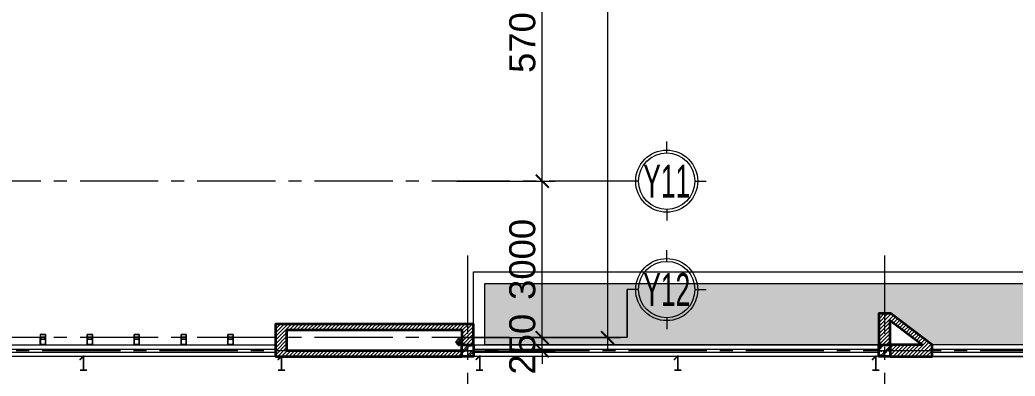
# Model space of a CAD drawing. Header units: millimetres. Extents: x 18326 to 214271, y -298828 to -198730.
# Drawn here: x 136505 to 155601, y -260066 to -253240 of the extents above; entities that cross this region are included whole.
import ezdxf
from ezdxf.enums import TextEntityAlignment as Align

# ---------------------------------------------------------------- set-up
doc = ezdxf.new("R2010")
doc.units = ezdxf.units.MM
doc.header["$LTSCALE"] = 20
doc.header["$MEASUREMENT"] = 0
doc.linetypes.add('CENTER2', pattern=[1.125, 0.75, -0.125, 0.125, -0.125])
doc.linetypes.add('xref LC GK$0$CENTER2', pattern=[1.125, 0.75, -0.125, 0.125, -0.125])
doc.layers.get('0').update_dxf_attribs({"lineweight": 0})
doc.layers.get('Defpoints').update_dxf_attribs({"color": 1, "lineweight": 25})
doc.layers.add('CDC-E-Note', color=3, linetype='Continuous')
for name, color, linetype, lineweight in [('KV-Cay xanh', 78, 'Continuous', 5), ('KV-Dim', 14, 'Continuous', 9), ('KV-Ky hieu', 30, 'Continuous', 0), ('KV-Net thay 1', 9, 'Continuous', 20), ('KV-Net thay 2', 8, 'Continuous', 13), ('KV-Net truc', 251, 'CENTER2', 9), ('KV-Text', 7, 'Continuous', 25), ('xref LC GK$0$KV-Net truc', 251, 'xref LC GK$0$CENTER2', 9), ('xref_mb.A5$0$KV-Cat be tong', 6, 'Continuous', 35), ('xref_mb.A5$0$KV-Cat tuong', 4, 'Continuous', 35), ('xref_mb.A5$0$KV-Cat vat lieu', 11, 'Continuous', 20), ('xref_mb.A5$0$KV-Cay xanh', 78, 'Continuous', 5), ('xref_mb.A5$0$KV-Hatch', 179, 'Continuous', 5), ('xref_mb.A5$0$KV-Net thay 2', 8, 'Continuous', 13), ('xref_mb.A5$0$KV-Noi that', 35, 'Continuous', 9), ('xref_mb.A5$0$KV-Thiet bi', 59, 'Continuous', 9)]:
    doc.layers.add(name, color=color, linetype=linetype, lineweight=lineweight)
doc.styles.add('CHUTO', font='VnAvantH.TTF', dxfattribs={"width": 0.7})
doc.styles.add('KD-Style', font='arial.ttf')
doc.styles.add('uv-abc', font='calibril.ttf', dxfattribs={"width": 0.85})
doc.dimstyles.new('D-Layout', dxfattribs={"dimscale": 0, "dimtxt": 2, "dimasz": 1, "dimexe": 1, "dimexo": 0, "dimgap": 0.5, "dimtad": 1, "dimdec": 0, "dimzin": 0, "dimdsep": 46, "dimtxsty": 'KD-Style', "dimblk": 'ARCHTICK', "dimcen": 0.09, "dimdle": 1, "dimclrd": 256, "dimclre": 256, "dimclrt": 2, "dimadec": 0, "dimazin": 0, "dimtfac": 1, "dimtdec": 0, "dimtix": 1, "dimtmove": 2, "dimatfit": 3, "dimldrblk": 'MUITEN', "dimfxl": 1, "dimtolj": 1, "dimtzin": 0, "dimarcsym": 0})

# ---------------------------------------------------------------- blocks, each defined once
blk = doc.blocks.new('A$C570203f6')
at = {"layer": 'KV-Net truc', "color": 8, "ltscale": 400, "flags": 128}
blk.add_lwpolyline([(101334, 32036), (101334, 31114), (99400, 31114)], dxfattribs=at)
blk = doc.blocks.new('A$C06776D30')
at = {"layer": 'KV-Ky hieu', "color": 8}
for p, q in [((504, 865), (504, 1009)), ((144, 504), (0, 504)), ((865, 504), (1009, 504)), ((504, 144), (504, 0))]:
    blk.add_line(p, q, dxfattribs=at)
for radius in [396, 360]:
    blk.add_circle((504, 504), radius, dxfattribs=at)
at = {"layer": 'KV-Text', "color": 8, "style": 'CHUTO', "width": 0.6}
blk.add_attdef('GIRD', text='', height=420, dxfattribs=at).set_placement((504, 504), align=Align.MIDDLE_CENTER)
blk = doc.blocks.new('TT')
at = {"layer": 'KV-Net truc', "color": 8, "ltscale": 400, "flags": 128}
blk.add_lwpolyline([(452.573, -70.147), (452.573, -73.834), (444.839, -73.834)], dxfattribs=at)
at = {"layer": 'KV-Net truc', "color": 8}
blk.add_lwpolyline([(452.573, -73.834), (452.573, -70.147)], dxfattribs=at)
at = {"layer": 'KV-Net thay 1', "color": 8}
ref = blk.add_blockref('A$C06776D30', (452.573, -64.865), dxfattribs=dict(at, xscale=0.006009605212212735, yscale=0.006009605212212735, zscale=0.006009605212212735))
ref.add_attrib('GIRD', 'Y11', dxfattribs={"layer": 'KV-Text', "height": 2.524, "style": 'CHUTO', "width": 0.6}).set_placement((455.604, -61.834), align=Align.MIDDLE_CENTER)
ref = blk.add_blockref('A$C06776D30', (452.573, -73.178), dxfattribs=dict(at, xscale=0.006009605212212735, yscale=0.006009605212212735, zscale=0.006009605212212735))
ref.add_attrib('GIRD', 'Y12', dxfattribs={"layer": 'KV-Text', "height": 2.524, "style": 'CHUTO', "width": 0.6}).set_placement((455.604, -70.147), align=Align.MIDDLE_CENTER)
blk = doc.blocks.new('_ARCHTICK')
at = {"color": 8, "const_width": 0.15}
blk.add_lwpolyline([(-0.5, -0.5), (0.5, 0.5)], dxfattribs=at)
blk = doc.blocks.new('*D77')
at = {"layer": 'Defpoints', "color": 8, "transparency": 16777216}
for p in [(1283.86, 178.559), (1290.414, 178.559), (1283.86, 177.559)]:
    blk.add_point(p, dxfattribs=at)
at = {"layer": 'KV-Dim', "color": 8, "lineweight": -2, "transparency": 16777216}
for p, q in [((1290.414, 178.559), (1290.414, 179.559)), ((1283.86, 178.559), (1291.414, 178.559)), ((1290.414, 177.559), (1290.414, 178.559)), ((1283.86, 177.559), (1291.414, 177.559)), ((1290.414, 177.559), (1290.414, 176.559))]:
    blk.add_line(p, q, dxfattribs=at)
for p, rotation in [((1290.414, 178.559), 270), ((1290.414, 177.559), 90)]:
    blk.add_blockref('_ARCHTICK', p, dxfattribs=dict(at, rotation=rotation))
at = {"layer": 'KV-Dim', "color": 8, "transparency": 16777216, "insert": (1288.893, 178.059), "char_height": 2, "attachment_point": 5, "rotation": 90, "style": 'KD-Style'}
blk.add_mtext('\\A1;250', dxfattribs=at)
blk = doc.blocks.new('MUITEN')
at = {"color": 8, "const_width": 0.4}
blk.add_lwpolyline([(-1, 1.732), (0, 0), (-1, -1.732)], dxfattribs=at)
blk = doc.blocks.new('*D78')
at = {"layer": 'Defpoints', "color": 8, "transparency": 16777216}
for p in [(1283.86, 190.559), (1290.414, 190.559), (1283.86, 178.559)]:
    blk.add_point(p, dxfattribs=at)
at = {"layer": 'KV-Dim', "color": 8, "lineweight": -2, "transparency": 16777216}
for p, q in [((1290.414, 177.559), (1290.414, 191.559)), ((1283.86, 190.559), (1291.414, 190.559)), ((1283.86, 178.559), (1291.414, 178.559))]:
    blk.add_line(p, q, dxfattribs=at)
for p, rotation in [((1290.414, 190.559), 90), ((1290.414, 178.559), 270)]:
    blk.add_blockref('_ARCHTICK', p, dxfattribs=dict(at, rotation=rotation))
at = {"layer": 'KV-Dim', "color": 8, "transparency": 16777216, "insert": (1288.892, 184.559), "char_height": 2, "attachment_point": 5, "rotation": 90, "style": 'KD-Style'}
blk.add_mtext('\\A1;3000', dxfattribs=at)
blk = doc.blocks.new('*D79')
at = {"layer": 'Defpoints', "color": 8, "transparency": 16777216}
for p in [(1283.86, 213.359), (1290.414, 213.359), (1283.86, 190.559)]:
    blk.add_point(p, dxfattribs=at)
at = {"layer": 'KV-Dim', "color": 8, "lineweight": -2, "transparency": 16777216}
for p, q in [((1290.414, 189.559), (1290.414, 214.359)), ((1283.86, 213.359), (1291.414, 213.359)), ((1283.86, 190.559), (1291.414, 190.559))]:
    blk.add_line(p, q, dxfattribs=at)
for p, rotation in [((1290.414, 213.359), 90), ((1290.414, 190.559), 270)]:
    blk.add_blockref('_ARCHTICK', p, dxfattribs=dict(at, rotation=rotation))
at = {"layer": 'KV-Dim', "color": 8, "transparency": 16777216, "insert": (1288.893, 201.959), "char_height": 2, "attachment_point": 5, "rotation": 90, "style": 'KD-Style'}
blk.add_mtext('\\A1;5700', dxfattribs=at)
blk = doc.blocks.new('*D90')
at = {"layer": 'Defpoints', "color": 8, "transparency": 16777216}
for p in [(1283.86, 371.359), (1283.86, 178.559), (1295.414, 178.559)]:
    blk.add_point(p, dxfattribs=at)
at = {"layer": 'KV-Dim', "color": 8, "lineweight": -2, "transparency": 16777216}
for p, q in [((1295.414, 372.359), (1295.414, 177.559)), ((1283.86, 371.359), (1296.414, 371.359)), ((1283.86, 178.559), (1296.414, 178.559))]:
    blk.add_line(p, q, dxfattribs=at)
for p, rotation in [((1295.414, 371.359), 90), ((1295.414, 178.559), 270)]:
    blk.add_blockref('_ARCHTICK', p, dxfattribs=dict(at, rotation=rotation))
at = {"layer": 'KV-Dim', "color": 8, "transparency": 16777216, "insert": (1293.893, 274.959), "char_height": 2, "attachment_point": 5, "rotation": 90, "style": 'KD-Style'}
blk.add_mtext('\\A1;48200', dxfattribs=at)
blk = doc.blocks.new('xref LC GK$0$LC')
at = {"layer": 'xref LC GK$0$KV-Net truc', "color": 8, "ltscale": 100}
for points in [[(117812, -47500), (79004, -47500)], [(114750, -48924), (114750, -85479)], [(122750, -48924), (122750, -85479)], [(117812, -50500), (79004, -50500)], [(175587, -50750), (-10253, -50750)]]:
    blk.add_lwpolyline(points, dxfattribs=at)
blk = doc.blocks.new('xref_mb.A5$0$Mat cat lam be tong')
at = {"layer": 'xref_mb.A5$0$KV-Cat vat lieu', "color": 8, "lineweight": 0, "ltscale": 1000}
for p, q in [((-50, 61), (-50, 200)), ((-49, 193), (-49, 88)), ((43, 199), (-43, 199)), ((49, 88), (49, 193)), ((50, 200), (50, 61)), ((-49, 61), (-50, 61)), ((-49, 88), (49, 88)), ((-49, 81), (-49, 69)), ((-49, 69), (-46, 69)), ((-48, 67), (-49, 61)), ((-47, 68), (-48, 68)), ((-46, 55), (-47, 67)), ((-46, 69), (-44, 54)), ((-45, 82), (-45, 82)), ((-44, 83), (-44, 83)), ((43, 87), (-43, 87)), ((44, 83), (44, 83)), ((46, 67), (49, 68)), ((47, 56), (46, 67)), ((50, 61), (48, 61)), ((48, 61), (48, 56)), ((49, 68), (49, 81))]:
    blk.add_line(p, q, dxfattribs=at)
at = {"layer": 'xref_mb.A5$0$KV-Cat vat lieu', "color": 8, "lineweight": 25, "ltscale": 1000}
blk.add_line((-50, 200), (50, 200), dxfattribs=at)
at = {"layer": 'xref_mb.A5$0$KV-Cat vat lieu', "color": 8, "lineweight": 0, "ltscale": 1000}
blk.add_lwpolyline([(-50, 0), (50, 0), (50, 61), (49, 61), (48, 55, -0.937697), (47, 55), (46, 67, -0.302776), (46, 68, 1.868517), (44, 68), (46, 53, -0.434812), (45, 52), (-46, 52, -0.809784), (-47, 55), (-46, 55), (-47, 66, 0.936602), (-48, 66), (-48, 61), (-50, 61)], format="xyb", close=True, dxfattribs=at)
blk.add_lwpolyline([(49, 1), (-49, 1), (-49, 51), (49, 51)], close=True, dxfattribs=at)
for centre, major_axis, start_param, end_param in [((-48, 193), (0.351, 0.351), 0.186052, 2.356194), ((-46, 196), (1.33, 1.33), -0.760257, 3.90185), ((-46, 196), (2.38, 2.38), 3.327645, 3.90185), ((-46, 194), (0.526, -0.526), 5.472646, 8.614239), ((-44, 196), (0.526, -0.526), 3.952132, 7.093724), ((-43, 198), (0.351, 0.351), 0.785399, 2.955541), ((-46, 196), (2.38, 2.38), -0.760258, -0.186052), ((43, 198), (0.351, 0.351), -1.384744, 0.785398), ((46, 196), (2.38, 2.38), 1.756849, 2.331054), ((44, 196), (0.526, -0.526), 3.90185, 7.043443), ((46, 196), (1.33, 1.33), 3.952132, 8.614239), ((46, 194), (0.526, -0.526), 2.381335, 5.522928), ((46, 196), (2.38, 2.38), 3.952132, 4.526337), ((48, 193), (0.351, -0.351), 0.785398, 2.95554), ((-48, 81), (0.351, -0.351), 1.756848, 3.926991), ((-46, 84), (1.33, 1.33), -0.760257, 3.90185), ((-46, 84), (2.38, -2.38), 4.898441, 5.472646), ((-48, 67), (0.351, 0.351), 0.785397, 2.297438), ((-47, 67), (0.351, -0.351), 0.855212, 2.356196), ((-45, 54), (0.701, 0.701), 1.250002, 5.5676), ((-46, 81), (0.526, -0.526), 1.047198, 2.331054), ((-46, 81), (0.526, -0.526), 5.472646, 7.330383), ((-46, 69), (0.21, -0.21), 0.855213, 2.356196), ((-46, 55), (0.21, -0.21), 5.962391, 7.138396), ((-44, 84), (0.526, 0.526), 3.665192, 5.522928), ((-44, 84), (0.526, 0.526), 2.381336, 3.665192), ((-43, 86), (0.351, 0.351), 0.785399, 2.955541), ((-46, 84), (2.38, 2.38), -0.760258, -0.186052), ((43, 86), (0.351, -0.351), 0.186052, 2.356194), ((46, 84), (2.38, 2.38), 1.756849, 2.331054), ((44, 84), (0.526, -0.526), 3.90185, 5.759586), ((46, 84), (1.33, -1.33), 5.522928, 10.185035), ((44, 84), (0.526, -0.526), 5.759586, 7.043442), ((46, 81), (0.526, -0.526), 3.665191, 5.522928), ((46, 81), (0.526, -0.526), 2.381335, 3.665191), ((46, 84), (2.38, 2.38), 3.952132, 4.526337), ((47, 56), (0.526, 0.526), 2.426008, 5.436701), ((48, 81), (0.351, -0.351), 0.785398, 2.95554)]:
    blk.add_ellipse(centre, major_axis=major_axis, ratio=1, start_param=start_param, end_param=end_param, dxfattribs=at)
blk = doc.blocks.new('*U409')
at = {"color": 8}
blk.add_lwpolyline([(-5200, 0), (0, 0), (0, 50), (-5200, 50)], close=True, dxfattribs=at)
blk = doc.blocks.new('*U408')
at = {"color": 8}
blk.add_lwpolyline([(-6980, 0), (0, 0), (0, 50), (-6980, 50)], close=True, dxfattribs=at)
blk = doc.blocks.new('*U400')
at = {"color": 8}
blk.add_lwpolyline([(-7780, 0), (0, 0), (0, 50), (-7780, 50)], close=True, dxfattribs=at)
blk = doc.blocks.new('xref_mb.A5$0$cot22x22')
at = {"layer": 'xref_mb.A5$0$KV-Hatch'}
h = blk.add_hatch(dxfattribs=at)
h.set_pattern_fill('CHAU-01', color=8, scale=30, pattern_type=2)
h.set_pattern_definition([(50, (0, 0), (215.17805, -18.82564), [22.5, -247.5]), (355, (0, 0), (-41.6254, 225.65764), [18, -198]), (100.4514, (17.93, -1.57), (173.55281, 206.83186), [19.12206, -210.34263]), (46.1842, (0, 60), (320.17231, -49.6557), [33.75, -371.25]), (96.6356, (26.68, 55.86), (280.3988, 292.23536), [28.6831, -315.5139]), (351.1842, (0, 60), (280.3986, 292.23558), [27, -297]), (21, (30, 45), (179.07212, -120.78567), [22.5, -247.5]), (326, (30, 45), (72.9946, 217.54501), [18, -198]), (71.4514, (44.92, 34.93), (252.06679, 96.75915), [19.12206, -210.34263]), (37.5, (0, 0), (3.647957, 99.868156), [0, -195.6, 0, -201, 0, -198.75]), (7.5, (0, 0), (78.92086, 118.323514), [0, -114.6, 0, -191.1, 0, -75.75]), (327.5, (-66.9, 0), (160.14673, -6.766462), [0, -75, 0, -234, 0, -310.5]), (317.5, (-96.9, 0), (174.95585, 30.031495), [0, -97.5, 0, -155.4, 0, -220.5]), (45, (0, 0), (-90.156115, 90.156115), []), (45, (0, 36.75), (-90.156115, 90.156115), [])])
h.paths.add_polyline_path([(-301545, 85409), (-301545, 85629), (-301765, 85629), (-301765, 85409)])
at = {"layer": 'xref_mb.A5$0$KV-Cat be tong', "color": 8}
blk.add_lwpolyline([(-301765, 85629), (-301545, 85629), (-301545, 85409), (-301765, 85409)], close=True, dxfattribs=at)
blk = doc.blocks.new('xref_mb.A5$0$DVCT3')
at = {"layer": 'xref_mb.A5$0$KV-Cat be tong', "color": 8}
for p in [(922311, -125447), (930311, -125447)]:
    blk.add_blockref('xref_mb.A5$0$cot22x22', p, dxfattribs=at)
blk = doc.blocks.new('xref_mb.A5$0$od')
at = {"ltscale": 10}
h = blk.add_hatch(dxfattribs=at)
h.set_pattern_fill('ANSI31', color=8, scale=0.5, style=0)
h.set_pattern_definition([(45, (-2211.68692, 549.289586), (-0.0441941738, 0.0441941738), [])])
h.paths.add_polyline_path([(-0.62, 0, -0.414214), (0, 0.62), (0, 0)])
h.paths.add_polyline_path([(0, -0.62, -0.414214), (-0.62, 0), (0, 0, 1)])
h.paths.add_polyline_path([(0, 0), (0, 0.62, -1)])
at = {"color": 8, "ltscale": 0.02}
for p, q in [((-0.88, 0), (0.88, 0)), ((0, 0.88), (0, -0.88))]:
    blk.add_line(p, q, dxfattribs=at)
at = {"color": 8, "ltscale": 10}
blk.add_circle((0, 0), 0.625, dxfattribs=at)
for centre, start, end in [((0, -0.31), 90, 270), ((0, 0.31), 270, 90)]:
    blk.add_arc(centre, 0.312, start, end, dxfattribs=at)
blk = doc.blocks.new('xref_mb.A5$0$TNM')
at = {"layer": 'xref_mb.A5$0$KV-Noi that', "color": 8, "lineweight": 40, "ltscale": 0.25, "xscale": -86.40000000209574, "yscale": 86.40000000209574, "zscale": 86.40000000209574, "rotation": 270}
blk.add_blockref('xref_mb.A5$0$od', (102071, 22753), dxfattribs=at)
blk = doc.blocks.new('dim mb')
at = {"layer": 'KV-Dim', "color": 8}
for base, p1, p2, picture, middle in [((469.5264, -192.8), (457.9719, 0), (457.9719, -192.8), '*D90', (468.0053, -96.4)), ((464.5264, -158), (457.9719, -180.8), (457.9719, -158), '*D79', (463.0053, -169.4)), ((464.5264, -180.8), (457.9719, -192.8), (457.9719, -180.8), '*D78', (463.0046, -186.8)), ((464.5264, -192.8), (457.9719, -193.8), (457.9719, -192.8), '*D77', (463.0053, -193.3))]:
    dim = blk.add_linear_dim(base=base, p1=p1, p2=p2, angle=90, dimstyle='D-Layout', override={"dimscale": 1, "dimlfac": 250}, dxfattribs=at)
    dim.commit()
    dim.dimension.update_dxf_attribs({"geometry": picture, "text_midpoint": middle, "insert": (-825.8876, -371.3589)})
blk = doc.blocks.new('t3')
at = {"layer": 'KV-Dim', "color": 8}
blk.add_blockref('dim mb', (-49.6, 284.2), dxfattribs=at)
at = {"layer": 'KV-Net thay 2', "color": 8}
blk.add_blockref('TT', (-31.125, 165.234), dxfattribs=at)

msp = doc.modelspace()

# ---------------------------------------------------------------- hatches: boundary and pattern name
at = {"layer": 'xref_mb.A5$0$KV-Cay xanh'}
h = msp.add_hatch(dxfattribs=at)
h.set_pattern_fill('CROSS', color=8, scale=500)
h.paths.add_polyline_path([(160987, -258290), (160987, -259470), (154007, -259470), (153217, -258870), (152987, -258870), (152987, -259470), (145427, -259470), (145427, -258290)])
at = {"layer": 'xref_mb.A5$0$KV-Hatch'}
h = msp.add_hatch(dxfattribs=at)
h.set_pattern_fill('ANSI31', color=8, scale=400)
h.paths.add_polyline_path([(141407, -259690), (144987, -259690), (144987, -259580), (141627, -259580), (141627, -259180), (144987, -259180), (144987, -259470), (145207, -259470), (145207, -259070), (141407, -259070)])
h.paths.add_polyline_path([(153207, -259690), (154007, -259690), (154007, -259470), (153217, -258870), (152987, -258870), (152987, -259470), (153207, -259470), (153207, -259001), (153825, -259470), (153207, -259470)])
h.paths.add_polyline_path([(160987, -258870), (161207, -258870), (161207, -259470), (160987, -259470)])
h.paths.add_polyline_path([(169207, -259690), (170007, -259690), (170007, -259470), (169217, -258870), (168987, -258870), (168987, -259470), (169207, -259470), (169207, -259001), (169825, -259470), (169207, -259470)])
h.paths.add_polyline_path([(171937, -258870), (172157, -258870), (172157, -259690), (171937, -259690)])
h.paths.add_polyline_path([(187687, -259690), (185207, -259690), (185207, -259580), (187467, -259580), (187467, -259180), (185207, -259180), (185207, -259470), (184987, -259470), (184987, -259070), (187687, -259070)])
h.paths.add_polyline_path([(193207, -259690), (195792, -259690), (195792, -259470), (193207, -259470)])
h.paths.add_polyline_path([(197487, -259690), (197487, -259470), (196572, -259470), (196572, -259690)])
h.paths.add_polyline_path([(197707, -259690), (197487, -259690), (197487, -260500), (197097, -260500), (197097, -260610), (197707, -260610)])
h.paths.add_polyline_path([(197357, -262470), (197357, -262690), (196047, -262690), (196047, -262470), (197097, -262470), (197097, -261710), (197707, -261710), (197707, -262470), (197487, -262470), (197487, -261820), (197207, -261820), (197207, -262470)])
h.paths.add_polyline_path([(193272, -262470), (194647, -262470), (194647, -262690), (193272, -262690)])
h.paths.add_polyline_path([(197487, -263070), (197707, -263070), (197707, -268905), (197487, -268905)])
h.paths.add_polyline_path([(194022, -270470), (193272, -270470), (193272, -270690), (194022, -270690)])
h.paths.add_polyline_path([(194822, -270470), (197357, -270470), (197357, -270690), (194822, -270690)])
h.paths.add_polyline_path([(197707, -269705), (197487, -269705), (197487, -270090), (197707, -270090)])
h.paths.add_polyline_path([(186222, -270690), (186002, -270690), (186002, -270980), (184192, -270980), (184192, -270690), (183972, -270690), (183972, -271090), (186222, -271090)])
h.paths.add_polyline_path([(146222, -270690), (146002, -270690), (146002, -270980), (143682, -270980), (143682, -270690), (143462, -270690), (143462, -271090), (146222, -271090)])

# ---------------------------------------------------------------- linework, layer by layer
at = {"layer": 'xref_mb.A5$0$KV-Cat tuong', "color": 8}
msp.add_lwpolyline([(153207, -259690), (154007, -259690), (154007, -259470), (153217, -258870), (152987, -258870), (152987, -259470), (153207, -259470), (153207, -259001), (153825, -259470), (153207, -259470)], close=True, dxfattribs=at)
msp.add_lwpolyline([(141407, -259690), (144987, -259690), (144987, -259580), (141627, -259580), (141627, -259180), (144987, -259180), (144987, -259470), (145207, -259470), (145207, -259070), (141407, -259070), (141407, -259690)], dxfattribs=at)
at = {"layer": 'xref_mb.A5$0$KV-Net thay 2', "color": 8}
for points in [[(145207, -258070), (161207, -258070), (161207, -259690), (145207, -259690)], [(160987, -258290), (160987, -259470), (154007, -259470), (153217, -258870), (152987, -258870), (152987, -259470), (145427, -259470), (145427, -258290)], [(136207, -259470), (141407, -259470), (141407, -259690), (136207, -259690)], [(145207, -259470), (152987, -259470), (152987, -259690), (145207, -259690)], [(160987, -259470), (154007, -259470), (154007, -259690), (160987, -259690)]]:
    msp.add_lwpolyline(points, close=True, dxfattribs=at)

# ---------------------------------------------------------------- block references
at = {"color": 8}
msp.add_blockref('xref_mb.A5$0$TNM', (42862, -282169), dxfattribs=at)
at = {"layer": 'Defpoints', "color": 8, "rotation": 180}
for p in [(136947, -259270), (137847, -259270), (138747, -259270), (139647, -259270), (140547, -259270)]:
    msp.add_blockref('xref_mb.A5$0$Mat cat lam be tong', p, dxfattribs=at)
at = {"layer": 'KV-Cay xanh', "color": 8, "xscale": 250, "yscale": 250, "zscale": 250}
msp.add_blockref('t3', (42797, -282180), dxfattribs=at)
at = {"layer": 'KV-Net thay 2', "color": 8}
msp.add_blockref('A$C570203f6', (46825, -290444), dxfattribs=at)
at = {"layer": 'xref LC GK$0$KV-Net truc', "color": 8}
msp.add_blockref('xref LC GK$0$LC', (30347, -208830), dxfattribs=at)
at = {"layer": 'xref_mb.A5$0$KV-Cat be tong', "color": 8}
msp.add_blockref('xref_mb.A5$0$DVCT3', (-475559, -219651), dxfattribs=at)
at = {"layer": 'xref_mb.A5$0$KV-Thiet bi', "color": 8}
for name, p in [('*U409', (141407, -259607)), ('*U400', (152987, -259605)), ('*U408', (160987, -259605))]:
    msp.add_blockref(name, p, dxfattribs=at)

# ---------------------------------------------------------------- texts
at = {"layer": 'CDC-E-Note', "style": 'uv-abc', "width": 0.85}
for p in [(137608, -259819), (141409, -259819), (145210, -259819), (149011, -259819), (152812, -259819)]:
    msp.add_text('1', height=300, dxfattribs=at).set_placement(p, align=Align.MIDDLE_LEFT)

doc.saveas('drawing.dxf')
